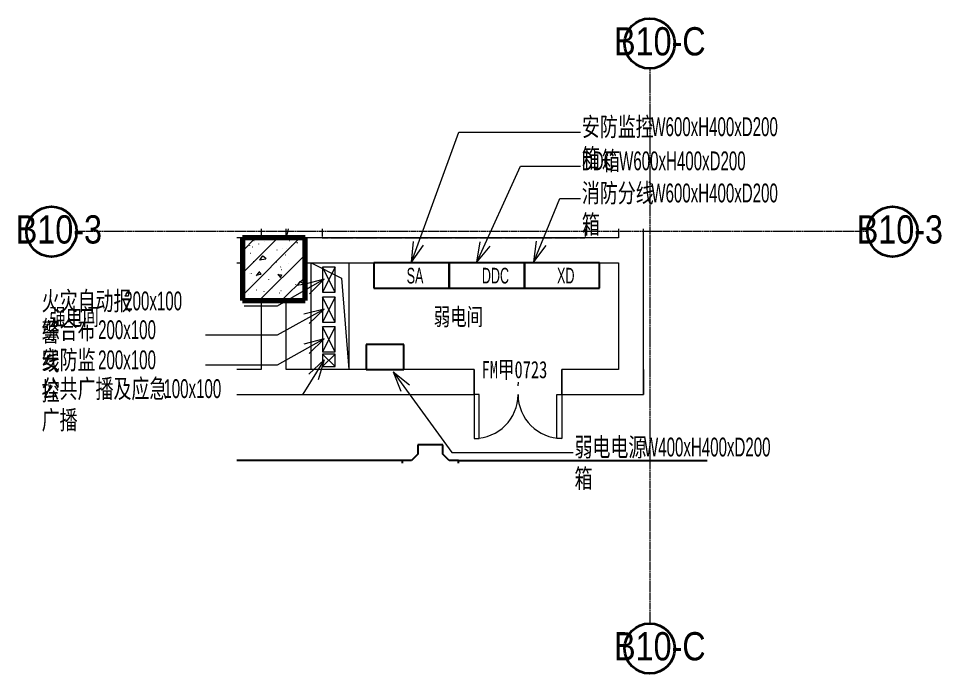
# Model space of a CAD drawing. Header units: millimetres. Extents: x 168964 to 234689, y -27981 to 8299.
# Drawn here: x 168964 to 176329, y -12226 to -6999 of the extents above; entities that cross this region are included whole.
import ezdxf

# ---------------------------------------------------------------- set-up
doc = ezdxf.new("R2010")
doc.units = ezdxf.units.MM
doc.linetypes.add('TJ Dash', pattern=[1.6, 1, -0.6])
doc.linetypes.add('轴网线', pattern=[22.24, 12.7, -3.18, 3.18, -3.18])
for name, color, linetype, lineweight in [('A-AREA-____-IDEN', 7, 'Continuous', 5), ('A-DETL-____-OTLN', 7, 'Continuous', 5), ('A-DETL-GENF-OTLN', 7, 'Continuous', 5), ('A-DOOR-____-IDEN', 7, 'Continuous', 5), ('A-WALL-____-MCUT', 7, 'Continuous', 13), ('A-WALL-____-OTLN', 7, 'Continuous', 13), ('E-CABL-TRAY-OTLN', 7, 'Continuous', 35), ('G-____-____-TEXT', 7, 'Continuous', 5), ('Q-SPCQ-____-OTLN', 7, 'Continuous', 5), ('S-GRID-____-IDEN', 7, 'Continuous', 5), ('S-GRID-____-OTLN', 7, 'Continuous', 5)]:
    doc.layers.add(name, color=color, linetype=linetype, lineweight=lineweight)
doc.layers.add('A-DOOR-____-MCUT', color=7, linetype='Continuous', lineweight=13, true_color=0x00007f)
doc.layers.add('A-FLOR-____-OTLN', color=7, linetype='Continuous', lineweight=13, true_color=0x007f00)
doc.styles.add('TJ_FangSong_Narrow', font='', dxfattribs={"height": 225})
doc.styles.add('TJ_FangSong_Narrow_1', font='', dxfattribs={"width": 0.7, "height": 125})
doc.styles.add('TJ_FangSong_Narrow_2', font='', dxfattribs={"width": 0.7, "height": 150})
doc.styles.add('仿宋_1', font='', dxfattribs={"width": 0.7, "height": 137.5})
doc.styles.get('TJ_FangSong_Narrow').set_extended_font_data('TJ_FangSong_Narrow')
doc.styles.get('TJ_FangSong_Narrow_1').set_extended_font_data('TJ_FangSong_Narrow')
doc.styles.get('TJ_FangSong_Narrow_2').set_extended_font_data('TJ_FangSong_Narrow')
doc.styles.get('仿宋_1').set_extended_font_data('FangSong')

# ---------------------------------------------------------------- blocks, each defined once
blk = doc.blocks.new('TJ客梯 - 1300_1300 TYP2-2462550-ELV_3F 弱电间')
at = {"layer": 'Q-SPCQ-____-OTLN', "color": 13, "linetype": 'TJ Dash', "true_color": 0xff5151}
for p, q in [((-1128.3, 1050), (-1200, 1050)), ((-1200, 1050), (-1200, -1050)), ((-1128.3, 1050), (-1200, 1050)), ((-1128.3, -1050), (-1200, -1050)), ((-1128.3, -1050), (-1200, -1050))]:
    blk.add_line(p, q, dxfattribs=at)
blk = doc.blocks.new('TJ双扇平开门 - FMA0723-2632723-ELV_3F 弱电间')
at = {"layer": 'A-DOOR-____-MCUT', "color": 251, "lineweight": 5, "true_color": 0x515151}
for p, q in [((-350, 100), (-350, 450)), ((-350, 450), (-310, 450)), ((-310, 450), (-310, 100)), ((350, 450), (310, 450)), ((310, 450), (310, 100)), ((350, 100), (350, 450)), ((-310, 100), (-350, 100)), ((310, 100), (350, 100))]:
    blk.add_line(p, q, dxfattribs=at)
at = {"layer": 'A-DOOR-____-MCUT', "color": 173, "lineweight": 5, "true_color": 0x5151be}
for centre, start, end in [((-350, 100), 0, 90), ((350, 100), 90, 180)]:
    blk.add_arc(centre, 350, start, end, dxfattribs=at)
blk = doc.blocks.new('轴网 - R4_0-512320-ELV_3F 弱电间')
at = {"layer": 'S-GRID-____-IDEN', "color": 160, "lineweight": 35, "true_color": 0x4444ff}
blk.add_circle((0, 0), 4, dxfattribs=at)
blk = doc.blocks.new('YXQH_AR_B9-20_rvt-1-ELV_3F 弱电间')
at = {"layer": 'A-DETL-GENF-OTLN', "true_color": 0xa1a1a1}
h = blk.add_hatch(dxfattribs=at)
h.set_pattern_fill('FP_1', color=253, style=0, pattern_type=2)
h.set_pattern_definition([(7.754, (-233.29, -102.01), (6.07952, 166.44716), [1.676, -774.384]), (7.754, (388.17, 109.03), (6.07952, 166.44716), [1.676, -774.384]), (9.74, (181.9, 58.1), (5e-05, 633.1454), [1.676, -294.181]), (9.74, (169.8, 102.1), (5e-05, 633.1454), [1.676, -294.181]), (68.882, (112.83, -30.8), (-70.06914, 520.92963), [1.676, -544.668]), (68.882, (64.5, -53.24), (-70.06914, 520.92963), [1.676, -544.668]), (56.297, (-25.6, 65.6), (-367.2416, 311.4295), [1.676, -235.371]), (56.297, (68.9, 165.95), (-367.2416, 311.4295), [1.676, -235.371]), (137.416, (93.795, 47.04), (-1967.5276225, 1771.72938), [36.956, -4902.156]), (8.512, (45.027, 39.704), (1558.786887, 282.490922), [49.316, -2678.19]), (236.294, (66.605, 72.07), (-2233.5867483, -3384.4028616), [38.901, -6596.318]), (128.267, (61.08, 110.005), (-3065.867944, 3832.687739), [26.731, -8905.258]), (9.74, (24.31, 103.79), (1534.573974, 321.532063), [37.291, -5175.185]), (233.414, (44.509, 130.98), (-10417.0482796, -14051.5446212), [33.87, -28086.827]), (67.8, (20.24, -26.14), (219.873396, 720.817654), [25.426, -1903.956]), (307.846, (0, 0), (428.0083, -407.469247), [33.062, -1475.221]), (45, (0, 0), (-88.38835, 88.38835), []), (355, (0, 0), (289.254, 344.7196), [30, -330]), (7.754, (0, 0), (6.07952, 166.44716), [1.676, -774.384]), (7.754, (258.63, 198.46), (6.07952, 166.44716), [1.676, -774.384]), (7.754, (524.4, 402.39), (6.07952, 166.44716), [1.676, -774.384]), (9.74, (-161.5, 0), (5e-05, 633.1454), [1.676, -294.181]), (9.74, (-41.7, -109.8), (5e-05, 633.1454), [1.676, -294.181]), (9.74, (149.26, -284.76), (5e-05, 633.1454), [1.676, -294.181]), (68.882, (322.85, -276.7), (-70.06914, 520.92963), [1.676, -544.668]), (68.882, (-6.08, -67.16), (-70.06914, 520.92963), [1.676, -544.668]), (68.882, (-111.5, 0), (-70.06914, 520.92963), [1.676, -544.668]), (56.297, (0, 0), (-367.2416, 311.4295), [1.676, -235.371]), (56.297, (189.37, 24.93), (-367.2416, 311.4295), [1.676, -235.371]), (56.297, (505.15, 66.5), (-367.2416, 311.4295), [1.676, -235.371])])
h.paths.add_polyline_path([(171250, -9250), (171250, -8750), (170750, -8750), (170750, -9250)], flags=0)
at = {"color": 251, "lineweight": 5, "true_color": 0x515151}
for p, q in [((171115.7, -8678.3), (171100, -8750)), ((171300, -8950), (171540.4, -9070.4)), ((171540.4, -9070.4), (171600, -9800))]:
    blk.add_line(p, q, dxfattribs=at)
at = {"layer": 'A-DETL-____-OTLN', "color": 160, "lineweight": 70, "true_color": 0x4444ff}
for p, q in [((171250, -8750), (170750, -8750)), ((170750, -8750), (170750, -9250)), ((171250, -9250), (171250, -8750)), ((170750, -9250), (171250, -9250))]:
    blk.add_line(p, q, dxfattribs=at)
at = {"layer": 'A-DOOR-____-IDEN', "color": 160, "lineweight": 13, "true_color": 0x4444ff}
blk.add_line((172950, -9900), (172947.4, -9929.2), dxfattribs=at)
at = {"layer": 'A-FLOR-____-OTLN', "color": 8, "lineweight": 5, "true_color": 0x7f7f7f}
for p, q in [((170900, -8678.3), (170900, -8750)), ((171100, -8750), (171100, -8678.3)), ((173750, -8678.3), (173750, -8750)), ((170750, -8750), (170707.3, -8750)), ((170900, -8750), (170750, -8750)), ((171250, -8750), (171100, -8750)), ((173750, -8750), (171250, -8750)), ((171300, -8950), (171600, -8950)), ((171300, -9800), (171300, -8950)), ((171600, -8950), (171600, -9800)), ((171600, -9800), (171300, -9800))]:
    blk.add_line(p, q, dxfattribs=at)
at = {"layer": 'A-WALL-____-MCUT', "color": 251, "lineweight": 5, "true_color": 0x515151}
for p, q in [((170900, -8678.3), (170900, -8750)), ((171100, -8750), (171100, -8678.3)), ((173750, -8678.3), (173750, -8750)), ((173950, -9800), (173950, -8678.3)), ((170750, -8750), (170707.3, -8750)), ((173750, -8750), (171250, -8750)), ((170707.3, -8950), (170750, -8950)), ((171250, -8950), (173750, -8950)), ((173750, -8950), (173750, -9800)), ((170900, -9250), (170900, -9800)), ((171100, -9800), (171100, -9250)), ((170900, -9800), (170707.3, -9800)), ((172600, -9800), (171100, -9800)), ((172600, -10000), (172600, -9800)), ((173750, -9800), (173300, -9800)), ((173300, -9800), (173300, -10000)), ((173950, -10000), (173950, -9800)), ((170707.3, -10000), (172600, -10000)), ((173300, -10000), (173950, -10000))]:
    blk.add_line(p, q, dxfattribs=at)
at = {"layer": 'A-WALL-____-OTLN', "color": 251, "lineweight": 5, "true_color": 0x515151}
for p, q in [((170900, -8678.3), (170900, -8750)), ((171100, -8750), (171100, -8678.3)), ((173750, -8678.3), (173750, -8750)), ((173950, -9800), (173950, -8678.3)), ((170750, -8750), (170707.3, -8750)), ((170900, -8750), (170750, -8750)), ((173750, -8750), (171100, -8750)), ((170707.3, -8950), (170750, -8950)), ((171250, -8950), (173750, -8950)), ((173750, -8950), (173750, -9800)), ((170900, -9250), (170900, -9800)), ((171100, -9800), (171100, -9250)), ((170900, -9800), (170707.3, -9800)), ((172600, -9800), (171100, -9800)), ((172600, -9800), (172600, -10000)), ((173300, -10000), (173300, -9800)), ((173750, -9800), (173300, -9800)), ((173950, -9800), (173950, -10000)), ((170707.3, -10000), (172600, -10000)), ((173300, -10000), (173950, -10000))]:
    blk.add_line(p, q, dxfattribs=at)
at = {"layer": 'S-GRID-____-OTLN', "color": 160, "linetype": '轴网线', "true_color": 0x4444ff}
for p, q in [((174000, -7399.3), (174000, -11825.6)), ((175737.2, -8700), (169427.5, -8700))]:
    blk.add_line(p, q, dxfattribs=at)
at = {"color": 250, "lineweight": 5, "true_color": 0x444444, "xscale": 49.99999999999998, "yscale": 49.99999999999998, "zscale": 49.99999999999998}
for p, rotation in [((174000, -7199.3), 180), ((169227.5, -8700), 89.99999999999982), ((175937.2, -8700), 89.99999999999982), ((174000, -12025.6), 180)]:
    blk.add_blockref('轴网 - R4_0-512320-ELV_3F 弱电间', p, dxfattribs=dict(at, rotation=rotation))
at = {"color": 173, "lineweight": 5, "true_color": 0x5151be}
for name, p, rotation in [('TJ客梯 - 1300_1300 TYP2-2462550-ELV_3F 弱电间', (172436.5, -7550), 89.99999999999878), ('TJ双扇平开门 - FMA0723-2632723-ELV_3F 弱电间', (172950, -9900), 180)]:
    blk.add_blockref(name, p, dxfattribs=dict(at, rotation=rotation))
at = {"layer": 'A-AREA-____-IDEN', "color": 250, "true_color": 0x444444, "char_height": 137.5, "width": 521.899, "attachment_point": 1, "style": '仿宋_1'}
for s, insert in [('强电间', (169211.4, -9310.3)), ('弱电间', (172277, -9310.3))]:
    blk.add_mtext(s, dxfattribs=dict(at, insert=insert))
at = {"layer": 'A-DOOR-____-IDEN', "color": 250, "true_color": 0x444444, "insert": (172659.2, -9731.9), "char_height": 137.5, "width": 695.865, "attachment_point": 1, "style": '仿宋_1'}
blk.add_mtext('FM甲0723', dxfattribs=at)
at = {"layer": 'S-GRID-____-IDEN', "color": 250, "true_color": 0x444444, "char_height": 225, "width": 685.443, "attachment_point": 1, "style": 'TJ_FangSong_Narrow'}
for s, insert in [('B10-C', (173715.9, -7069)), ('B10-3', (168942.6, -8569.7)), ('B10-3', (175652.3, -8569.7)), ('B10-C', (173715.9, -11895.4))]:
    blk.add_mtext(s, dxfattribs=dict(at, insert=insert))
blk = doc.blocks.new('槽式电缆桥架水平三通 ELV R50 - ELV_PDS综合布线-3024247-ELV_3F 弱电间')
at = {"layer": 'E-CABL-TRAY-OTLN', "color": 216, "lineweight": 25, "true_color": 0x800080}
for p, q in [((-225, -80.6), (-225, -100)), ((-225, -100), (-150, -100)), ((-150, -100), (-100, -150)), ((100, -150), (150, -100)), ((150, -100), (225, -100)), ((225, -100), (225, -80.6)), ((-100, -150), (-100, -225)), ((100, -225), (100, -150)), ((-100, -225), (100, -225))]:
    blk.add_line(p, q, dxfattribs=at)
blk = doc.blocks.new('YXQH_ELV_B_rvt-1-ELV_3F 弱电间')
at = {"layer": 'A-DETL-____-OTLN', "lineweight": 25}
for p, q in [((172400, -8950), (171800, -8950)), ((171800, -8950), (171800, -9150)), ((173000, -8950), (172400, -8950)), ((172400, -8950), (172400, -9150)), ((172400, -8950), (172400, -9150)), ((172400, -9150), (172400, -8950)), ((173600, -8950), (173000, -8950)), ((173000, -8950), (173000, -9150)), ((173000, -9150), (173000, -8950)), ((173600, -9150), (173600, -8950)), ((171800, -9150), (172400, -9150)), ((172400, -9150), (173000, -9150)), ((173000, -9150), (173600, -9150)), ((172037.9, -9600), (171737.9, -9600)), ((171737.9, -9600), (171737.9, -9800)), ((172037.9, -9800), (172037.9, -9600)), ((171737.9, -9800), (172037.9, -9800))]:
    blk.add_line(p, q, dxfattribs=at)
at = {"layer": 'E-CABL-TRAY-OTLN', "color": 190, "lineweight": 9, "true_color": 0x8000ff}
for p, q in [((171490, -8983.1), (171390, -9183.1)), ((171490, -9183.1), (171390, -8983.1)), ((171490, -8983.1), (171390, -8983.1)), ((171390, -8983.1), (171390, -9183.1)), ((171490, -9183.1), (171490, -8983.1)), ((171390, -9183.1), (171490, -9183.1))]:
    blk.add_line(p, q, dxfattribs=at)
at = {"layer": 'E-CABL-TRAY-OTLN', "color": 216, "lineweight": 9, "true_color": 0x800080}
for p, q in [((171490, -9222.3), (171390, -9422.3)), ((171490, -9422.3), (171390, -9222.3)), ((171490, -9222.3), (171390, -9222.3)), ((171390, -9222.3), (171390, -9422.3)), ((171490, -9422.3), (171490, -9222.3)), ((171390, -9422.3), (171490, -9422.3))]:
    blk.add_line(p, q, dxfattribs=at)
at = {"layer": 'E-CABL-TRAY-OTLN', "color": 150, "lineweight": 9, "true_color": 0x0080ff}
for p, q in [((171490, -9458.7), (171390, -9658.7)), ((171490, -9658.7), (171390, -9458.7)), ((171490, -9458.7), (171390, -9458.7)), ((171390, -9458.7), (171390, -9658.7)), ((171490, -9658.7), (171490, -9458.7)), ((171390, -9658.7), (171490, -9658.7)), ((171490, -9677), (171390, -9777)), ((171490, -9777), (171390, -9677)), ((171490, -9677), (171390, -9677)), ((171390, -9677), (171390, -9777)), ((171490, -9777), (171490, -9677)), ((171390, -9777), (171490, -9777))]:
    blk.add_line(p, q, dxfattribs=at)
at = {"layer": 'E-CABL-TRAY-OTLN', "color": 216, "lineweight": 25, "true_color": 0x800080}
for p, q in [((172025.3, -10526.4), (170707.3, -10526.4)), ((172025.3, -10526.4), (172025.3, -10545.9)), ((172475.3, -10545.9), (172475.3, -10526.4)), ((172475.3, -10526.4), (174457.6, -10526.4))]:
    blk.add_line(p, q, dxfattribs=at)
at = {"layer": 'G-____-____-TEXT', "lineweight": 13}
for p, q in [((172100.9, -8943.7), (172477.3, -7906.2)), ((172477.3, -7906.2), (173448.8, -7906.2)), ((172620.9, -8943.7), (172968, -8178.3)), ((172968, -8178.3), (173448.8, -8178.3)), ((173074.6, -8941.5), (173282.9, -8434.7)), ((173282.9, -8434.7), (173448.8, -8434.7)), ((172100.9, -8943.7), (172115.2, -8778.7)), ((172100.9, -8943.7), (172195.8, -8807.9)), ((172620.9, -8943.7), (172648, -8780.3)), ((172620.9, -8943.7), (172726.1, -8815.7)), ((173074.6, -8941.5), (173095.8, -8777.2)), ((173074.6, -8941.5), (173175.1, -8809.8)), ((171401.7, -9079.9), (171028.6, -9295.8)), ((171401.7, -9079.9), (171241.8, -9122.9)), ((171401.7, -9079.9), (171284.7, -9197.1)), ((170768, -9295.8), (170765.7, -9295.8)), ((171028.6, -9295.8), (170768, -9295.8)), ((171401.7, -9319.1), (171028.6, -9525.5)), ((171401.7, -9319.1), (171241, -9359)), ((171401.7, -9319.1), (171282.5, -9434.1)), ((170457.9, -9525.5), (170455.5, -9525.5)), ((171028.6, -9525.5), (170457.9, -9525.5)), ((171401.7, -9555.5), (171028.6, -9765.8)), ((171401.7, -9555.5), (171241.3, -9596.7)), ((171401.7, -9555.5), (171283.4, -9671.4)), ((170457.9, -9765.8), (170455.5, -9765.8)), ((171028.6, -9765.8), (170457.9, -9765.8)), ((171401.7, -9723.8), (171233.5, -9995.7)), ((171401.7, -9723.8), (171281.1, -9837.3)), ((171401.7, -9723.8), (171354, -9882.5)), ((171954.2, -9819.2), (172083, -9923.4)), ((171954.2, -9819.2), (172013.6, -9973.8)), ((171954.2, -9819.2), (172421.5, -10461.8)), ((171233.5, -9995.7), (171231, -9995.7)), ((172421.5, -10461.8), (173390.4, -10461.8))]:
    blk.add_line(p, q, dxfattribs=at)
at = {"color": 216, "lineweight": 60, "true_color": 0x800080, "rotation": 180}
blk.add_blockref('槽式电缆桥架水平三通 ELV R50 - ELV_PDS综合布线-3024247-ELV_3F 弱电间', (172250.3, -10626.4), dxfattribs=at)
at = {"layer": 'G-____-____-TEXT', "lineweight": 13, "attachment_point": 1}
for s, insert, char_height, width, style in [('安防监控箱', (173458.8, -7788.2), 150, 631.329, 'TJ_FangSong_Narrow_2'), (' W600xH400xD200 ', (173979.7, -7788.2), 150, 1038.185, 'TJ_FangSong_Narrow_2'), ('DDC', (173458.8, -8060.3), 150, 193.608, 'TJ_FangSong_Narrow_2'), ('\\fTJ_FangSong_Narrow|b0|i0|c134|p2|;\\W.7;箱', (173618.5, -8060.3), 150, 126.266, 'TJ_FangSong_Narrow_2'), (' W600xH400xD200 ', (173722.7, -8060.3), 150, 1038.185, 'TJ_FangSong_Narrow_2'), ('消防分线箱', (173458.8, -8316.7), 150, 631.329, 'TJ_FangSong_Narrow_2'), (' W600xH400xD200 ', (173979.7, -8316.7), 150, 1038.185, 'TJ_FangSong_Narrow_2'), ('SA', (172060.9, -8988.7), 125, 103.819, 'TJ_FangSong_Narrow_1'), ('DDC', (172660.9, -8988.7), 125, 159.937, 'TJ_FangSong_Narrow_1'), ('XD', (173260.9, -8988.7), 125, 95.401, 'TJ_FangSong_Narrow_1'), ('火灾自动报警', (169149, -9177.8), 150, 757.595, 'TJ_FangSong_Narrow_2'), (' 200x100 ', (169774.1, -9177.8), 150, 592.046, 'TJ_FangSong_Narrow_2'), ('综合布线', (169149, -9407.6), 150, 505.063, 'TJ_FangSong_Narrow_2'), (' 200x100 ', (169565.7, -9407.6), 150, 592.046, 'TJ_FangSong_Narrow_2'), ('安防监控', (169149, -9647.8), 150, 505.063, 'TJ_FangSong_Narrow_2'), (' 200x100 ', (169565.7, -9647.8), 150, 592.046, 'TJ_FangSong_Narrow_2'), ('公共广播及应急广播', (169149, -9877.7), 150, 1136.392, 'TJ_FangSong_Narrow_2'), (' 100x100 ', (170086.6, -9877.7), 150, 589.24, 'TJ_FangSong_Narrow_2'), ('弱电电源箱', (173400.4, -10343.8), 150, 631.329, 'TJ_FangSong_Narrow_2'), (' W400xH400xD200 ', (173921.3, -10343.8), 150, 1043.797, 'TJ_FangSong_Narrow_2')]:
    blk.add_mtext(s, dxfattribs=dict(at, insert=insert, char_height=char_height, width=width, style=style))

msp = doc.modelspace()

# ---------------------------------------------------------------- block references
at = {"lineweight": 5}
for name in ['YXQH_AR_B9-20_rvt-1-ELV_3F 弱电间', 'YXQH_ELV_B_rvt-1-ELV_3F 弱电间']:
    msp.add_blockref(name, (0, 0), dxfattribs=at)

doc.saveas('drawing.dxf')
